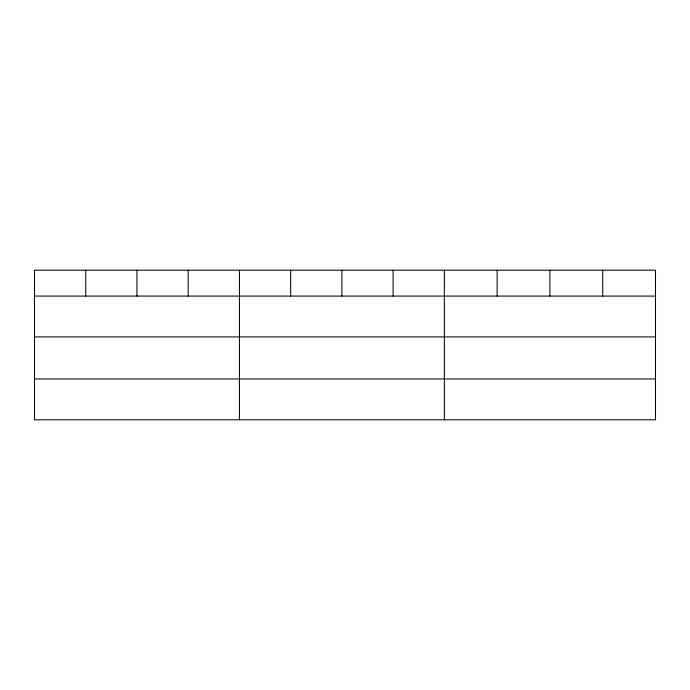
<?xml version="1.0" encoding="UTF-8"?>
<svg xmlns="http://www.w3.org/2000/svg" width="690" height="690" viewBox="0 0 690 690"><rect width="100%" height="100%" fill="white"/><g stroke="black" fill="none" stroke-linecap="round" stroke-linejoin="round"><path stroke-width="1.03" d="M655.5 336.91L655.5 270.204L34.5 270.204L34.5 419.796L655.5 419.796L655.5 336.91L34.5 336.91M34.5 296.079L655.5 296.079M34.5 378.965L655.5 378.965M602.715 270.204L602.715 296.079M549.93 270.204L549.93 296.079M497.145 270.204L497.145 296.079M444.36 270.204L444.36 419.796M393.128 270.204L393.128 296.079M341.895 270.204L341.895 296.079M290.663 270.204L290.663 296.079M239.43 270.204L239.43 419.796M188.197 270.204L188.197 296.079M136.965 270.204L136.965 296.079M85.733 270.204L85.733 296.079"/></g></svg>
